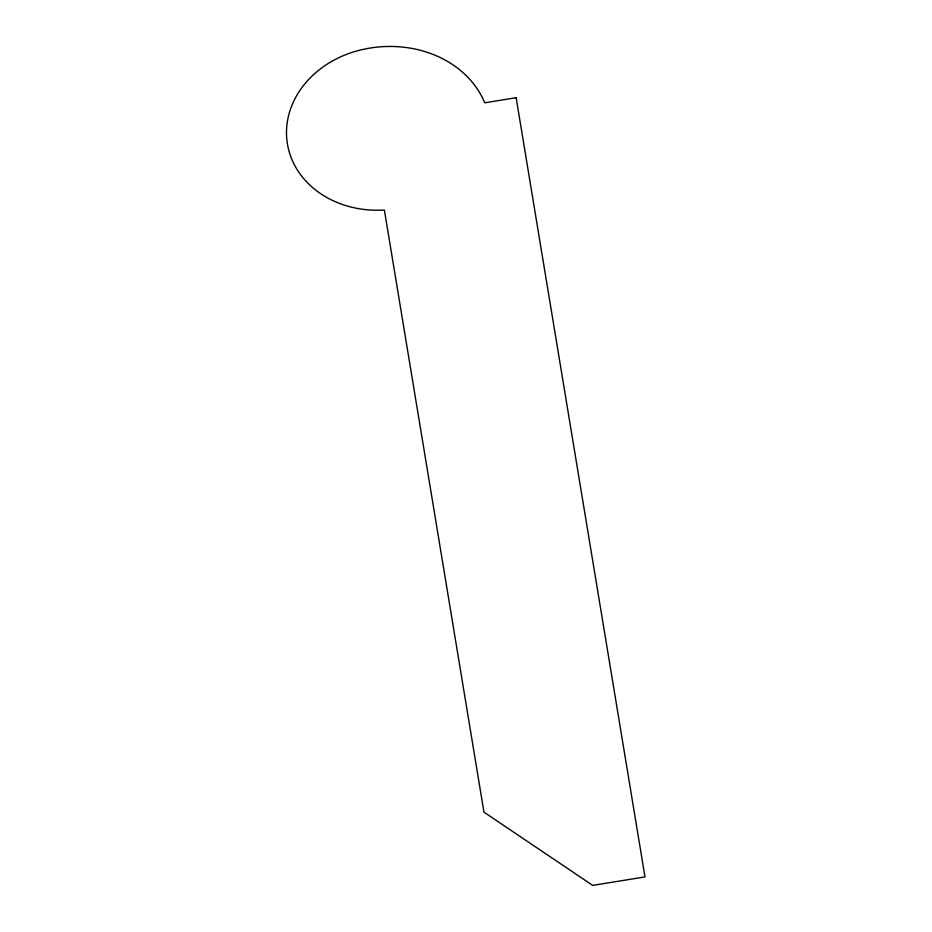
<?xml version="1.0" encoding="UTF-8"?>
<svg xmlns="http://www.w3.org/2000/svg" width="932" height="932" viewBox="0 0 932 932"><rect width="100%" height="100%" fill="white"/><g stroke="black" fill="none" stroke-linecap="round" stroke-linejoin="round"><path stroke-width="1.4" d="M516.142 97.709L484.768 102.8A106.283 90.043 -8.8 0 0 358.016 50.643A95.996 81.317 -8.8 0 0 287.417 143.936A95.996 81.317 -8.8 0 0 384.38 210.026L483.953 812.133L592.705 885.4L644.991 876.907L516.142 97.709"/></g></svg>
